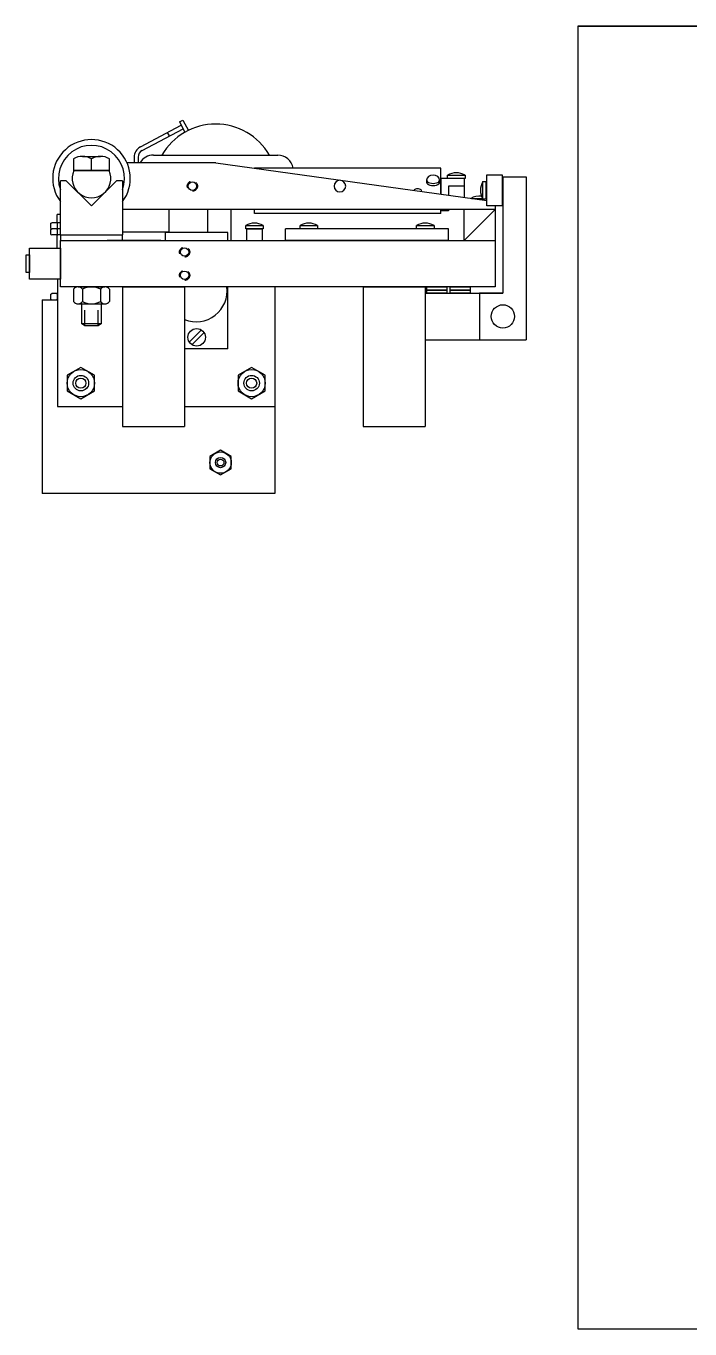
# Model space of a CAD drawing. Extents: x -8.9 to 33, y 0 to 21.
# Drawn here: x -8.89 to 1.8, y 0 to 21 of the extents above; entities that cross this region are included whole.
import ezdxf

# ---------------------------------------------------------------- set-up
doc = ezdxf.new("R2010")
doc.units = 0
doc.header["$MEASUREMENT"] = 0
doc.linetypes.add('HIDDEN', pattern=[0.375, 0.25, -0.125])
doc.linetypes.add('HIDDEN2', pattern=[0.1875, 0.125, -0.0625])
doc.layers.get('0').update_dxf_attribs({"linetype": 'CONTINUOUS'})
for name, color, linetype in [('BHBRACKET', 3, 'CONTINUOUS'), ('BORDER', 5, 'CONTINUOUS'), ('BRUSHHOLDER', 3, 'CONTINUOUS'), ('BRUSHSUPPORT', 3, 'CONTINUOUS'), ('CASING', 3, 'CONTINUOUS'), ('DIALS', 3, 'CONTINUOUS'), ('FASTEN-A', 4, 'CONTINUOUS'), ('NFHIDDEN', 6, 'HIDDEN2'), ('OBJECT', 3, 'CONTINUOUS'), ('SOLONOIDBRACKET', 3, 'CONTINUOUS'), ('STEPPER', 3, 'CONTINUOUS')]:
    doc.layers.add(name, color=color, linetype=linetype)

# ---------------------------------------------------------------- blocks, each defined once
blk = doc.blocks.new('*U6')
at = {"color": 0, "linetype": 'ByBlock'}
for p, q in [((0, 0.253), (-0.219, 0.126)), ((0.219, 0.126), (0, 0.253)), ((-0.219, 0.126), (-0.219, -0.126)), ((0.219, -0.126), (0.219, 0.126)), ((-0.219, -0.126), (0, -0.253)), ((0, -0.253), (0.219, -0.126))]:
    blk.add_line(p, q, dxfattribs=at)
for radius in [0.219, 0.125, 0.0817]:
    blk.add_circle((0, 0), radius, dxfattribs=at)
blk = doc.blocks.new('*U7')
at = {"color": 0, "linetype": 'ByBlock'}
for p, q in [((0, 0.198), (-0.172, 0.099)), ((-0.172, 0.099), (-0.172, -0.099)), ((0.172, 0.099), (0, 0.198)), ((0.172, -0.099), (0.172, 0.099)), ((-0.172, -0.099), (0, -0.198)), ((0, -0.198), (0.172, -0.099))]:
    blk.add_line(p, q, dxfattribs=at)
for radius in [0.172, 0.082, 0.0549]:
    blk.add_circle((0, 0), radius, dxfattribs=at)

msp = doc.modelspace()

# ---------------------------------------------------------------- linework, layer by layer
at = {"color": 5, "linetype": 'HIDDEN'}
for p, q in [((-7.942, 16.17), (-7.942, 16.522)), ((-7.726, 16.17), (-7.726, 16.522))]:
    msp.add_line(p, q, dxfattribs=at)
at = {"layer": 'BHBRACKET'}
for p, q in [((-2.208, 18.545), (-2.208, 18.291)), ((-1.833, 18.545), (-2.208, 18.545)), ((-1.833, 18.545), (-1.833, 18.42)), ((-2.083, 18.42), (-2.083, 18.274)), ((-1.833, 18.42), (-2.083, 18.42)), ((-2.208, 18.045), (-2.208, 18.02)), ((-2.083, 18.02), (-2.208, 18.02)), ((-2.083, 18.045), (-2.083, 18.02))]:
    msp.add_line(p, q, dxfattribs=at)
at = {"layer": 'BORDER'}
for p, q in [((0, 21), (0, 0)), ((0, 21), (33, 21)), ((33, 21), (0, 21)), ((0, 21), (0, 0)), ((0, 0), (33, 0)), ((0, 0), (33, 0))]:
    msp.add_line(p, q, dxfattribs=at)
at = {"layer": 'BRUSHHOLDER'}
for p, q in [((-5.208, 18.708), (-5.208, 18.711)), ((-5.208, 17.977), (-5.208, 18.045))]:
    msp.add_line(p, q, dxfattribs=at)
for points in [[(-2.435, 16.745), (-2.435, 16.795), (-2.109, 16.795), (-2.109, 16.745)], [(-2.435, 16.695), (-2.435, 16.745), (-2.109, 16.745), (-2.109, 16.695)], [(-2.06, 16.745), (-2.06, 16.795), (-1.734, 16.795), (-1.734, 16.745)], [(-2.06, 16.695), (-2.06, 16.745), (-1.734, 16.745), (-1.734, 16.695)]]:
    msp.add_lwpolyline(points, close=True, dxfattribs=at)
at = {"layer": 'BRUSHSUPPORT'}
for p, q in [((-5.834, 18.795), (-7.261, 18.795)), ((-5.834, 18.795), (-1.469, 18.189)), ((-1.334, 18.102), (-1.334, 18.045)), ((-1.334, 18.045), (-7.334, 18.045))]:
    msp.add_line(p, q, dxfattribs=at)
msp.add_circle((-6.209, 18.42), 0.068, dxfattribs=at)
msp.add_arc((-7.834, 18.545), 0.625, 323.1301, 216.8699, dxfattribs=at)
at = {"layer": 'CASING', "color": 3}
for p, q in [((-6.584, 17.67), (-6.584, 18.045)), ((-5.959, 17.67), (-5.959, 18.045)), ((-5.584, 17.545), (-5.584, 18.045)), ((-6.584, 17.676), (-7.334, 17.676)), ((-6.584, 17.676), (-6.584, 17.67)), ((-6.715, 17.545), (-7.584, 17.545)), ((-5.64, 17.545), (-5.584, 17.545)), ((-5.959, 15.795), (-6.334, 15.795)), ((-5.709, 15.795), (-5.959, 15.795))]:
    msp.add_line(p, q, dxfattribs=at)
at = {"layer": 'CASING'}
for p, q in [((-6.061, 16.104), (-6.261, 15.905)), ((-6.019, 16.061), (-6.219, 15.862))]:
    msp.add_line(p, q, dxfattribs=at)
for points in [[(-1.818, 18.545), (-2.1, 18.545), (-2.1, 18.598), (-1.818, 18.598)], [(-1.479, 18.493), (-1.479, 18.211), (-1.532, 18.211), (-1.532, 18.493)], [(-5.068, 17.733), (-5.35, 17.733), (-5.35, 17.786), (-5.068, 17.786)], [(-4.193, 17.733), (-4.475, 17.733), (-4.475, 17.786), (-4.193, 17.786)], [(-2.318, 17.733), (-2.6, 17.733), (-2.6, 17.786), (-2.318, 17.786)], [(-8.834, 17.312), (-8.834, 17.029), (-8.887, 17.029), (-8.887, 17.312)]]:
    msp.add_lwpolyline(points, close=True, dxfattribs=at)
msp.add_lwpolyline([(-1.716, 18.223), (-1.539, 18.223)], dxfattribs=at)
msp.add_circle((-6.14, 15.983), 0.141, dxfattribs=at)
for centre, start, end in [((-1.959, 18.353), 60, 120), ((-1.288, 18.352), 150, 210), ((-1.584, 17.978), 83.9291, 120), ((-5.209, 17.541), 60, 120), ((-4.334, 17.541), 60, 120), ((-2.459, 17.541), 60, 120)]:
    msp.add_arc(centre, 0.282, start, end, dxfattribs=at)
at = {"layer": 'DIALS'}
for p, q in [((-7.047, 19.051), (-6.388, 19.4)), ((-7.017, 18.996), (-6.358, 19.345)), ((-6.417, 19.455), (-6.362, 19.484)), ((-6.417, 19.455), (-6.329, 19.289)), ((-6.362, 19.484), (-6.274, 19.319)), ((-6.579, 19.228), (-6.609, 19.283)), ((-6.834, 18.92), (-4.834, 18.92)), ((-7.146, 18.886), (-7.146, 18.795)), ((-7.084, 18.886), (-7.084, 18.795)), ((-8.334, 17.964), (-8.384, 17.964)), ((-8.384, 17.829), (-8.384, 17.964)), ((-8.486, 17.821), (-8.473, 17.829)), ((-8.486, 17.738), (-8.486, 17.821)), ((-8.486, 17.738), (-8.473, 17.731)), ((-8.486, 17.723), (-8.473, 17.731)), ((-8.486, 17.64), (-8.486, 17.723)), ((-8.334, 17.829), (-8.473, 17.829)), ((-8.334, 17.731), (-8.473, 17.731)), ((-8.334, 17.731), (-8.473, 17.731)), ((-8.387, 17.821), (-8.399, 17.829)), ((-8.387, 17.738), (-8.399, 17.731)), ((-8.387, 17.723), (-8.399, 17.731)), ((-8.387, 17.821), (-8.375, 17.829)), ((-8.387, 17.821), (-8.387, 17.738)), ((-8.387, 17.738), (-8.375, 17.731)), ((-8.387, 17.723), (-8.375, 17.731)), ((-8.387, 17.723), (-8.387, 17.64)), ((-8.486, 17.64), (-8.473, 17.633)), ((-8.334, 17.633), (-8.473, 17.633)), ((-8.387, 17.64), (-8.399, 17.633)), ((-8.387, 17.64), (-8.375, 17.633)), ((-8.384, 17.42), (-8.384, 17.633)), ((-8.38, 16.92), (-8.38, 14.87)), ((-8.486, 16.68), (-8.473, 16.687)), ((-8.486, 16.596), (-8.486, 16.68)), ((-8.486, 16.596), (-8.473, 16.589)), ((-8.38, 16.687), (-8.473, 16.687)), ((-8.387, 16.68), (-8.399, 16.687)), ((-8.387, 16.596), (-8.399, 16.589)), ((-8.387, 16.68), (-8.38, 16.684)), ((-8.387, 16.68), (-8.387, 16.596)), ((-8.387, 16.596), (-8.38, 16.592)), ((-4.88, 16.795), (-4.88, 13.464)), ((-8.63, 16.589), (-8.63, 13.464)), ((-8.63, 16.589), (-8.38, 16.589)), ((-8.38, 14.87), (-7.334, 14.87)), ((-6.334, 14.87), (-4.88, 14.87)), ((-4.88, 13.464), (-8.63, 13.464))]:
    msp.add_line(p, q, dxfattribs=at)
for centre, radius, start, end in [((-5.834, 18.42), 1, 30, 150), ((-6.959, 18.886), 0.188, 117.8642, 180), ((-6.959, 18.886), 0.125, 117.8642, 180), ((-6.834, 18.67), 0.25, 90, 150), ((-4.834, 18.67), 0.25, 9.5358, 90), ((-3.834, 18.42), 0.0937, 90, 270), ((-3.834, 18.42), 0.0937, 270, 90)]:
    msp.add_arc(centre, radius, start, end, dxfattribs=at)
at = {"layer": 'FASTEN-A', "linetype": 'ByBlock'}
for p, q in [((-8.123, 18.861), (-8.123, 18.67)), ((-7.979, 18.9), (-7.69, 18.9)), ((-7.834, 18.67), (-7.834, 18.861)), ((-7.546, 18.67), (-7.546, 18.861)), ((-8.123, 18.67), (-7.546, 18.67)), ((-8.123, 16.757), (-8.123, 16.561)), ((-8.051, 16.795), (-7.618, 16.795)), ((-7.979, 16.757), (-7.979, 16.561)), ((-7.69, 16.757), (-7.69, 16.561)), ((-7.546, 16.757), (-7.546, 16.561)), ((-8.051, 16.522), (-7.618, 16.522)), ((-7.99, 16.198), (-7.99, 16.522)), ((-7.678, 16.522), (-7.678, 16.198)), ((-7.678, 16.198), (-7.99, 16.198)), ((-7.942, 16.17), (-7.99, 16.198)), ((-7.678, 16.198), (-7.726, 16.17)), ((-7.726, 16.17), (-7.942, 16.17))]:
    msp.add_line(p, q, dxfattribs=at)
for centre, radius, start, end in [((-7.979, 18.611), 0.289, 60, 120.0001), ((-7.69, 18.611), 0.289, 60.0089, 119.9911), ((-8.051, 16.709), 0.0867, 33.6265, 146.3737), ((-7.834, 16.507), 0.289, 60, 120), ((-7.618, 16.709), 0.0867, 33.6265, 146.3737), ((-8.051, 16.609), 0.0867, 213.6264, 326.3733), ((-7.834, 16.811), 0.289, 240, 300), ((-7.618, 16.609), 0.0867, 213.6264, 326.3733)]:
    msp.add_arc(centre, radius, start, end, dxfattribs=at)
at = {"layer": 'NFHIDDEN'}
for centre in [(-6.209, 18.42), (-6.334, 17.358), (-6.334, 16.983)]:
    msp.add_circle(centre, 0.082, dxfattribs=at)
at = {"layer": 'OBJECT'}
for p, q in [((-2.208, 18.711), (-5.208, 18.711)), ((-2.208, 18.291), (-2.208, 18.711)), ((-8.24, 18.508), (-8.334, 18.508)), ((-8.334, 17.633), (-8.334, 18.508)), ((-8.24, 18.508), (-7.834, 18.103)), ((-7.548, 18.67), (-8.121, 18.67)), ((-7.429, 18.508), (-7.834, 18.103)), ((-7.334, 18.508), (-7.429, 18.508)), ((-7.334, 18.508), (-7.334, 17.633)), ((-2.439, 18.517), (-2.439, 18.482)), ((-2.227, 18.517), (-2.227, 18.482)), ((-1.479, 18.502), (-1.469, 18.502)), ((-1.219, 18.502), (-1.209, 18.502)), ((-1.209, 18.57), (-1.209, 16.695)), ((-1.209, 18.57), (-0.834, 18.57)), ((-0.834, 18.57), (-0.834, 15.945)), ((-1.833, 18.42), (-1.833, 18.239)), ((-1.479, 18.202), (-1.469, 18.202)), ((-2.208, 17.977), (-5.208, 17.977)), ((-2.208, 17.977), (-2.208, 18.045)), ((-1.334, 18.045), (-1.834, 17.545)), ((-1.334, 18.045), (-1.834, 18.045)), ((-1.834, 17.545), (-1.334, 18.045)), ((-1.834, 17.545), (-1.834, 18.045)), ((-1.334, 18.045), (-1.334, 17.545)), ((-5.334, 17.545), (-5.334, 17.733)), ((-5.334, 17.733), (-5.084, 17.733)), ((-5.084, 17.733), (-5.084, 17.545)), ((-2.084, 17.733), (-4.709, 17.733)), ((-4.709, 17.545), (-4.709, 17.733)), ((-2.084, 17.545), (-2.084, 17.733)), ((-8.334, 17.633), (-7.334, 17.633)), ((-8.334, 17.633), (-7.334, 17.633)), ((-8.334, 17.633), (-8.334, 17.545)), ((-8.334, 17.633), (-7.334, 17.633)), ((-8.334, 17.545), (-7.334, 17.545)), ((-7.334, 17.545), (-7.334, 17.633)), ((-5.334, 17.545), (-5.084, 17.545)), ((-2.084, 17.545), (-4.709, 17.545)), ((-1.834, 17.545), (-1.334, 17.545)), ((-7.334, 16.795), (-6.334, 16.795)), ((-7.334, 16.795), (-7.334, 14.545)), ((-6.334, 16.795), (-6.334, 14.545)), ((-3.459, 16.795), (-2.459, 16.795)), ((-3.459, 16.795), (-3.459, 14.545)), ((-2.459, 16.795), (-2.459, 14.545)), ((-2.459, 16.695), (-2.459, 15.945)), ((-2.459, 16.695), (-1.209, 16.695)), ((-1.584, 16.695), (-1.584, 15.945)), ((-1.209, 16.695), (-1.584, 16.695)), ((-0.834, 16.695), (-0.834, 15.945)), ((-2.459, 15.945), (-0.834, 15.945)), ((-1.584, 15.945), (-0.834, 15.945)), ((-7.334, 14.545), (-6.334, 14.545)), ((-3.459, 14.545), (-2.459, 14.545))]:
    msp.add_line(p, q, dxfattribs=at)
for points in [[(-1.479, 18.202), (-1.479, 18.502)], [(-1.209, 18.502), (-1.209, 18.202)], [(-2.083, 18.42), (-2.083, 18.274)]]:
    msp.add_lwpolyline(points, dxfattribs=at)
for points in [[(-1.469, 18.102), (-1.469, 18.602), (-1.219, 18.602), (-1.219, 18.102)], [(-8.334, 17.545), (-1.334, 17.545), (-1.334, 16.795), (-8.334, 16.795)], [(-8.834, 16.92), (-8.834, 17.42), (-8.334, 17.42), (-8.334, 16.92)]]:
    msp.add_lwpolyline(points, close=True, dxfattribs=at)
for centre, radius in [((-6.334, 17.358), 0.068), ((-6.334, 16.983), 0.068), ((-1.209, 16.32), 0.188), ((-1.209, 16.32), 0.188)]:
    msp.add_circle(centre, radius, dxfattribs=at)
for radius, start, end in [(0.532, 340.1752, 199.8248), (0.312, 156.4218, 23.5782)]:
    msp.add_arc((-7.834, 18.545), radius, start, end, dxfattribs=at)
for centre, major_axis, ratio, start_param, end_param in [((-2.333, 18.517), (-0.106, 0), 0.743105, 3.141593, 6.283185), ((-2.333, 18.517), (-0.106, 0), 0.5, 0, 3.141593), ((-2.333, 18.482), (-0.106, 0), 0.5, 0, 3.141593), ((-2.583, 18.346), (0.0625, 0), 0.5, -0.36365, 2.963349)]:
    msp.add_ellipse(centre, major_axis=major_axis, ratio=ratio, start_param=start_param, end_param=end_param, dxfattribs=at)
at = {"layer": 'SOLONOIDBRACKET', "color": 3}
for p, q in [((-5.64, 17.67), (-6.64, 17.67)), ((-6.64, 17.545), (-6.64, 17.67)), ((-5.64, 17.545), (-5.64, 17.67)), ((-5.64, 15.795), (-5.64, 16.795)), ((-5.64, 15.795), (-6.334, 15.795))]:
    msp.add_line(p, q, dxfattribs=at)
at = {"layer": 'STEPPER'}
msp.add_arc((-6.15, 16.733), 0.5, 248.4077, 7.1808, dxfattribs=at)

# ---------------------------------------------------------------- block references
at = {"layer": 'FASTEN-A', "color": 4, "linetype": 'Continuous'}
for name, p in [('*U6', (-8.005, 15.245)), ('*U6', (-5.255, 15.245)), ('*U7', (-5.755, 13.964))]:
    msp.add_blockref(name, p, dxfattribs=at)

doc.saveas('drawing.dxf')
